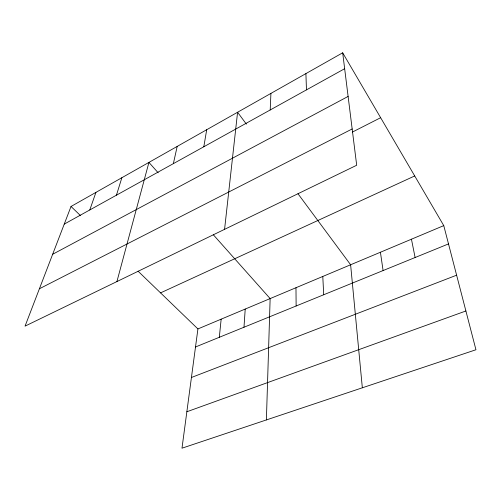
<?xml version="1.0" encoding="UTF-8"?>
<svg xmlns="http://www.w3.org/2000/svg" width="501" height="501" viewBox="0 0 501 501"><rect width="100%" height="100%" fill="white"/><g stroke="black" fill="none" stroke-linecap="round" stroke-linejoin="round"><path stroke-width="0.75" d="M266.394 419.926L270.139 298.583L213.301 234.731M270.202 109.969L270.916 93.399M243.987 327.234L245.214 309.061M219.313 337.286L221.154 319.168M224.573 229.333L237.58 112.255L246.373 124.116M138.069 271.179L197.92 328.932L181.988 448.195L475.95 349.748L443.767 225.625L342.678 52.805L71.023 206.475L25.05 326.132L356.687 165.249L342.678 52.805M203.813 146.762L206.706 129.721M173.365 163.639L177.185 146.424M116.927 281.556L148.935 162.405L158.172 172.789M116.439 195.19L121.868 177.711M89.785 209.957L95.923 192.39M64.247 224.11L344.657 68.706M52.655 254.276L348.114 96.43M39.404 288.77L352.165 128.964M352.335 132.107L380.641 117.704M160.558 292.878L414.709 175.951M197.92 328.932L443.767 225.625M195.509 346.986L448.508 243.912M191.432 377.485L456.618 275.193M186.854 411.759L465.899 310.977M71.023 206.475L80.511 215.637M297.989 193.755L350.619 264.766L362.342 387.799M411.446 239.202L415.11 257.514M380.422 252.241L383.09 270.559M322.788 276.458L323.709 294.757M305.904 73.609L306.468 89.873M295.978 287.724L296.129 305.992"/></g></svg>
